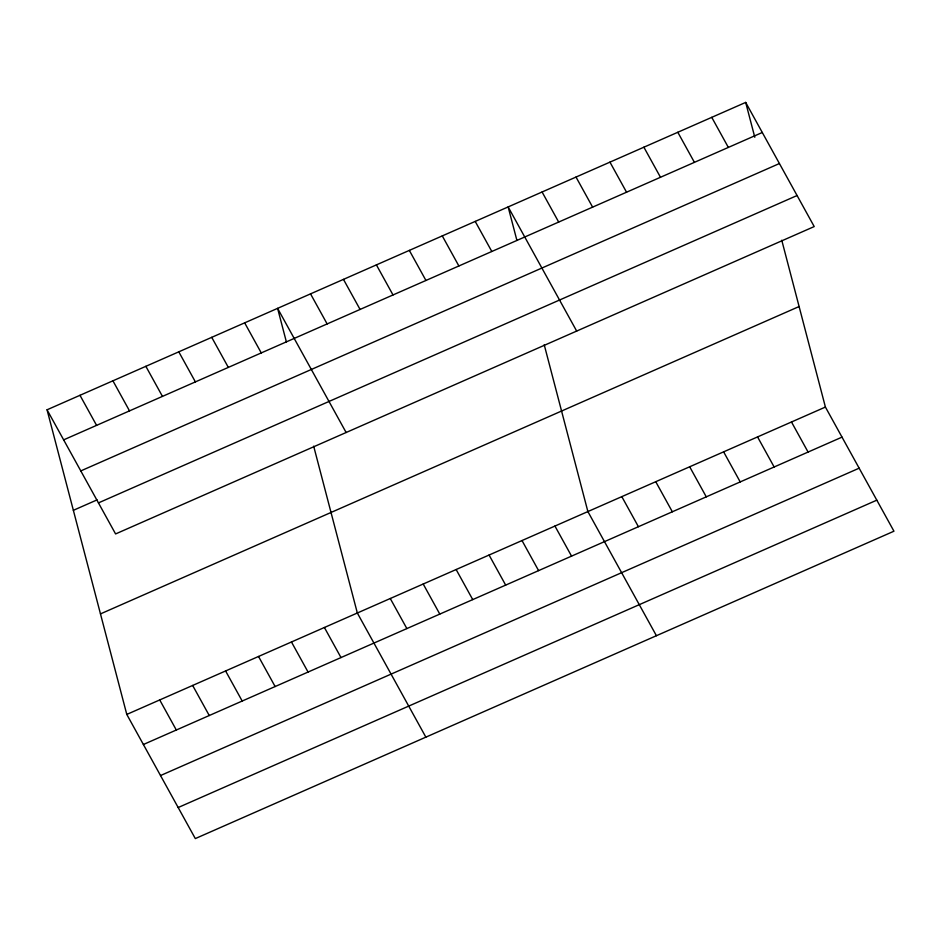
<?xml version="1.0" encoding="UTF-8"?>
<svg xmlns="http://www.w3.org/2000/svg" width="941" height="941" viewBox="0 0 941 941"><rect width="100%" height="100%" fill="white"/><g stroke="black" fill="none" stroke-linecap="round" stroke-linejoin="round"><path stroke-width="1.41" d="M47.05 409.794L745.684 102.416L814.212 226.569L115.59 533.935L47.05 409.794L126.788 714.431L195.316 838.584L893.95 531.206L825.41 407.065L781.759 240.237M63.647 439.859L762.281 132.493M80.785 470.912L779.419 163.534M73.363 510.316L97.076 499.883M98.452 502.894L797.074 195.528M100.475 613.897L799.109 306.531M126.788 714.431L825.41 407.065M143.385 744.507L842.019 437.13M160.523 775.549L859.157 468.183M178.178 807.531L876.812 500.165M711.749 117.343L728.346 147.419M677.814 132.281L694.411 162.346M643.879 147.208L660.488 177.284M791.487 421.991L808.084 452.068M609.944 162.134L626.553 192.211M757.552 436.918L774.149 466.995M576.01 177.061L592.618 207.138M723.617 451.845L740.214 481.921M542.087 191.999L558.683 222.064M689.682 466.783L706.279 496.848M576.68 331.079L508.152 206.926L516.915 240.437M655.748 481.71L672.345 511.786M475.217 221.417L491.814 251.482M621.813 496.636L638.41 526.713M442.282 235.909L458.879 265.974M656.418 635.716L587.878 511.563L544.216 344.747M409.335 250.4L425.944 280.465M554.943 526.054L571.552 556.131M376.4 264.88L393.009 294.956M522.008 540.546L538.605 570.622M343.465 279.371L360.074 309.448M489.073 555.037L505.67 585.114M310.53 293.863L327.139 323.939M456.138 569.528L472.735 599.605M346.135 432.507L277.595 308.354L286.37 341.865M423.203 584.02L439.8 614.097M244.66 322.845L261.269 352.922M390.268 598.511L406.865 628.576M211.725 337.337L228.334 367.413M425.861 737.144L357.333 613.003L313.671 446.175M178.79 351.828L195.399 381.905M324.398 627.494L340.995 657.559M145.855 366.32L162.452 396.384M291.463 641.985L308.06 672.05M112.92 380.811L129.517 410.876M258.528 656.465L275.125 686.542M79.985 395.302L96.582 425.367M225.593 670.957L242.19 701.033M192.658 685.448L209.255 715.525M159.723 699.939L176.32 730.016M745.684 102.416L754.8 137.268"/></g></svg>
